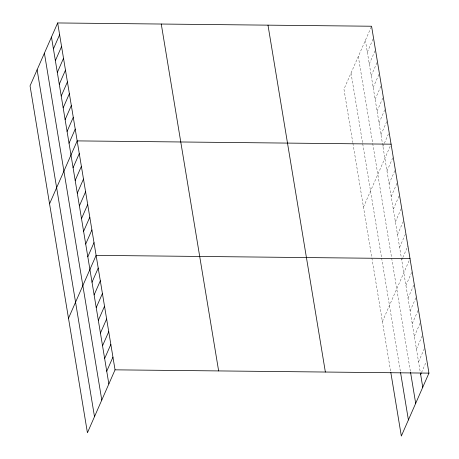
<?xml version="1.0" encoding="UTF-8"?>
<svg xmlns="http://www.w3.org/2000/svg" width="459" height="459" viewBox="0 0 459 459"><rect width="100%" height="100%" fill="white"/><g stroke="black" fill="none" stroke-linecap="round" stroke-linejoin="round"><path stroke-width="0.34" stroke-dasharray="2.29 1.72" d="M371.291 26.874L343.952 89.161L352.787 142.583M367.326 52.148L373.523 38.028M369.277 63.944L375.192 50.467M371.228 75.735L377.424 61.615M373.178 87.531L379.375 73.411M375.129 99.322L381.045 85.844M377.08 111.118L383.282 96.998M379.031 122.914L384.946 109.437M380.981 134.705L387.184 120.585M382.932 146.501L384.063 143.937M384.344 143.294L389.134 132.381M363.459 207.107L390.804 144.82M386.989 171.012L392.904 157.535M389.094 183.732L395.291 169.612M391.194 196.452L397.115 182.975M393.3 209.172L399.215 195.695M395.406 221.892L401.602 207.772M397.511 234.612L403.427 221.135M399.611 247.332L405.526 233.855M401.717 260.046L402.56 258.124M402.841 257.482L407.913 245.932M382.393 321.575L409.738 259.289M405.922 285.487L411.843 272.009M408.028 298.207L414.225 284.087M410.134 310.927L416.049 297.449M412.234 323.647L418.155 310.169M414.339 336.361L420.536 322.247M416.445 349.081L422.36 335.604M418.551 361.801L424.466 348.324M421.5 372.593L426.285 361.686M365.375 40.352L420.301 372.404M358.307 56.463L410.426 371.549M351.02 73.056L362.61 143.128M362.725 143.822L381.515 257.419M381.636 258.124L400.455 371.893M352.902 143.277L371.756 257.275M371.876 257.981L390.695 371.75"/><path stroke-width="0.69" d="M57.668 22.95L30.047 85.879L87.428 432.768L115.048 369.839L57.668 22.95L371.572 26.232L428.953 373.121L401.332 436.05L390.81 372.456M53.422 48.861L59.618 34.746M55.373 60.657L61.569 46.537M57.323 72.453L63.52 58.333M59.274 84.244L65.476 70.129M61.225 96.04L67.427 81.92M63.176 107.836L69.378 93.716M65.126 119.627L71.329 105.507M67.077 131.423L73.279 117.303M69.028 143.214L75.23 129.099M49.555 203.819L77.181 140.89L391.085 144.178M73.084 167.73L79.281 153.61M75.19 180.45L81.386 166.33M77.296 193.17L83.492 179.05M79.396 205.884L85.592 191.77M81.501 218.604L87.698 204.49M83.607 231.325L89.803 217.205M85.707 244.045L91.909 229.925M87.812 256.765L94.009 242.645M68.489 318.294L96.115 255.365L410.019 258.647M92.018 282.205L98.22 268.085M94.124 294.919L100.32 280.805M96.229 307.639L102.426 293.519M98.335 320.359L104.532 306.239M100.435 333.079L106.631 318.959M102.541 345.799L108.737 331.679M104.646 358.519L110.843 344.399M106.746 371.239L112.948 357.119M420.651 374.521L421.213 373.236M115.048 369.839L428.953 373.121M420.421 373.11L422.756 387.241M410.541 372.255L415.688 403.346M400.569 372.599L408.401 419.945M267.987 25.153L325.368 372.037M161.258 24.034L218.639 370.918M51.471 37.07L108.852 383.954M44.403 53.175L101.783 400.064M37.116 69.774L94.497 416.657"/></g></svg>
